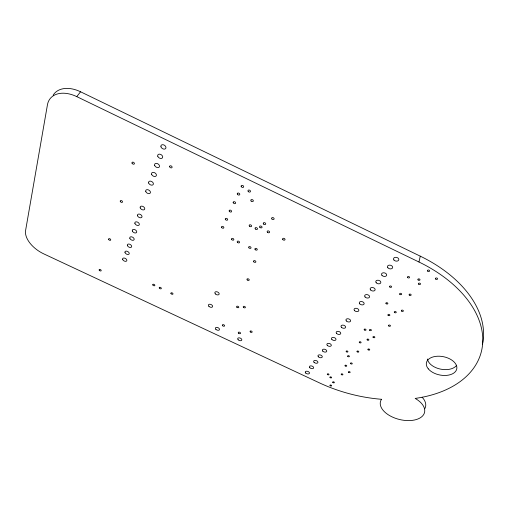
<?xml version="1.0" encoding="UTF-8"?>
<svg xmlns="http://www.w3.org/2000/svg" width="509" height="509" viewBox="0 0 509 509"><rect width="100%" height="100%" fill="white"/><g stroke="black" fill="none" stroke-linecap="round" stroke-linejoin="round"><path stroke-width="0.76" d="M381.508 399.291A22.701 12.782 13.7 0 0 393.234 417.412A22.701 12.782 13.7 0 0 421.84 416.674A22.701 12.782 13.7 0 0 415.166 398.42A116.975 74.193 15.1 0 0 482.774 341.304A116.975 74.193 15.1 0 0 418.977 262.014L420.256 256.154L80.562 91.779A28.345 19.018 38.2 0 0 53.152 95.17M381.502 399.285A116.975 74.193 15.1 0 1 319.397 382.851L43.787 253.883A23.529 13.52 32.1 0 1 25.59 230.52L47.452 104.759A28.549 19.005 38 0 1 76.751 96.621L80.562 91.779M76.751 96.621L418.977 262.014M420.256 256.154A116.23 74.346 15 0 1 482.449 344.288M422.101 397.211A22.568 12.827 13.6 0 1 424.71 408.835M456.694 365.258A15.391 9.353 11.1 0 1 440.387 369.095A15.391 9.353 11.1 0 1 427.439 359.023M249.461 226.149A1.285 0.891 23.9 0 0 251.554 226.295A1.285 0.891 23.9 0 0 250.173 224.774A1.285 0.891 23.9 0 0 249.461 226.149M253.806 261.842A1.228 0.814 22.6 0 0 255.811 262.014A1.228 0.814 22.6 0 0 254.5 260.602A1.228 0.814 22.6 0 0 253.806 261.842M151.618 174.301A2.647 1.813 31.7 0 0 155.729 176.279A2.647 1.813 31.7 0 0 154.577 172.691A2.647 1.813 31.7 0 0 151.618 174.301M428.298 368.847A15.486 9.327 11.3 0 0 454.798 372.257A15.486 9.327 11.3 0 0 441.685 356.408A15.486 9.327 11.3 0 0 428.298 368.847M401.537 311.031A1.018 0.662 12.8 0 0 403.268 311.203A1.018 0.662 12.8 0 0 402.339 310.102A1.018 0.662 12.8 0 0 401.537 311.031M407.614 277.513A1.063 0.725 12 0 0 409.433 277.672A1.063 0.725 12 0 0 408.466 276.482A1.063 0.725 12 0 0 407.614 277.513M238.536 333.204A1.215 0.725 21.9 0 0 240.502 333.433A1.215 0.725 21.9 0 0 239.192 332.123A1.215 0.725 21.9 0 0 238.536 333.204M222.611 325.735A1.215 0.725 22.7 0 0 224.564 325.957A1.215 0.725 22.7 0 0 223.235 324.634A1.215 0.725 22.7 0 0 222.611 325.735M250.301 331.925A1.113 0.668 21.3 0 0 252.114 332.135A1.113 0.668 21.3 0 0 250.924 330.933A1.113 0.668 21.3 0 0 250.301 331.925M129.852 238.39A2.399 1.502 29.5 0 0 133.593 240.159A2.399 1.502 29.5 0 0 132.467 237.124A2.399 1.502 29.5 0 0 129.852 238.39M170.929 293.426A1.126 0.681 25.9 0 0 172.691 294.259A1.126 0.681 25.9 0 0 172.22 292.91A1.126 0.681 25.9 0 0 170.929 293.426M132.353 231.022A2.424 1.533 29.7 0 0 136.138 232.823A2.424 1.533 29.7 0 0 135.006 229.724A2.424 1.533 29.7 0 0 132.353 231.022M221.771 227.688A1.266 0.859 25.6 0 0 223.807 227.841A1.266 0.859 25.6 0 0 222.42 226.346A1.266 0.859 25.6 0 0 221.771 227.688M225.296 219.207A1.279 0.884 25.7 0 0 227.294 220.168A1.279 0.884 25.7 0 0 226.868 218.495A1.279 0.884 25.7 0 0 225.296 219.207M145.778 191.505A2.577 1.724 31 0 0 149.786 193.426A2.577 1.724 31 0 0 148.641 189.991A2.577 1.724 31 0 0 145.778 191.505M229.19 211.006A1.298 0.903 25.7 0 0 231.213 211.979A1.298 0.903 25.7 0 0 230.787 210.268A1.298 0.903 25.7 0 0 229.19 211.006M233.186 202.601A1.311 0.929 25.8 0 0 235.234 203.587A1.311 0.929 25.8 0 0 234.814 201.838A1.311 0.929 25.8 0 0 233.186 202.601M148.66 183.011A2.615 1.769 31.3 0 0 152.719 184.958A2.615 1.769 31.3 0 0 151.567 181.446A2.615 1.769 31.3 0 0 148.66 183.011M330.106 385.682A0.872 0.496 17 0 0 331.556 385.879A0.872 0.496 17 0 0 330.697 384.989A0.872 0.496 17 0 0 330.106 385.682M122.682 259.501A2.316 1.406 28.9 0 0 126.302 261.206A2.316 1.406 28.9 0 0 125.189 258.343A2.316 1.406 28.9 0 0 122.682 259.501M127.409 245.586A2.373 1.47 29.3 0 0 131.106 247.336A2.373 1.47 29.3 0 0 129.986 244.358A2.373 1.47 29.3 0 0 127.409 245.586M368.052 349.753A0.942 0.579 15 0 0 369.642 349.938A0.942 0.579 15 0 0 368.751 348.951A0.942 0.579 15 0 0 368.052 349.753M399.781 294.272A1.037 0.687 12.8 0 0 401.55 294.437A1.037 0.687 12.8 0 0 400.602 293.299A1.037 0.687 12.8 0 0 399.781 294.272M137.532 215.778A2.488 1.61 30.2 0 0 141.4 217.623A2.488 1.61 30.2 0 0 140.268 214.397A2.488 1.61 30.2 0 0 137.532 215.778M348.557 372.295A0.897 0.528 16.1 0 0 350.065 372.493A0.897 0.528 16.1 0 0 349.193 371.564A0.897 0.528 16.1 0 0 348.557 372.295M389.741 286.942A1.037 0.7 13.4 0 0 391.504 287.101A1.037 0.7 13.4 0 0 390.543 285.956A1.037 0.7 13.4 0 0 389.741 286.942M134.917 223.489A2.456 1.572 29.9 0 0 138.741 225.309A2.456 1.572 29.9 0 0 137.602 222.153A2.456 1.572 29.9 0 0 134.917 223.489M255.155 249.626A1.247 0.846 22.8 0 0 257.198 249.792A1.247 0.846 22.8 0 0 255.862 248.341A1.247 0.846 22.8 0 0 255.155 249.626M282.832 239.631A1.285 0.891 21.3 0 0 284.957 239.79A1.285 0.891 21.3 0 0 283.621 238.288A1.285 0.891 21.3 0 0 282.832 239.631M243.487 307.366A1.145 0.713 22.1 0 0 245.351 307.563A1.145 0.713 22.1 0 0 244.11 306.297A1.145 0.713 22.1 0 0 243.487 307.366M341.335 374.548A0.891 0.522 16.4 0 0 342.831 374.739A0.891 0.522 16.4 0 0 341.959 373.822A0.891 0.522 16.4 0 0 341.335 374.548M125.023 252.617A2.341 1.432 29.1 0 0 128.675 254.347A2.341 1.432 29.1 0 0 127.562 251.433A2.341 1.432 29.1 0 0 125.023 252.617M435.577 278.983A1.082 0.738 10.1 0 0 437.435 279.148A1.082 0.738 10.1 0 0 436.487 277.946A1.082 0.738 10.1 0 0 435.577 278.983M381.954 275.337A2.621 1.788 13.8 0 0 386.414 275.732A2.621 1.788 13.8 0 0 383.964 272.786A2.621 1.788 13.8 0 0 381.954 275.337M237.283 193.98A1.33 0.954 25.9 0 0 239.357 194.979A1.33 0.954 25.9 0 0 238.937 193.191A1.33 0.954 25.9 0 0 237.283 193.98M255.333 228.961A1.285 0.891 23.4 0 0 257.433 229.114A1.285 0.891 23.4 0 0 256.065 227.599A1.285 0.891 23.4 0 0 255.333 228.961M247.221 279.937A1.196 0.77 22.5 0 0 249.168 280.122A1.196 0.77 22.5 0 0 247.883 278.767A1.196 0.77 22.5 0 0 247.221 279.937M376.183 282.724A2.583 1.75 14.2 0 0 380.579 283.125A2.583 1.75 14.2 0 0 378.149 280.236A2.583 1.75 14.2 0 0 376.183 282.724M241.151 186.345A1.349 0.973 26 0 0 243.245 187.357A1.349 0.973 26 0 0 242.831 185.531A1.349 0.973 26 0 0 241.151 186.345M370.558 289.933A2.551 1.705 14.6 0 0 374.891 290.34A2.551 1.705 14.6 0 0 372.473 287.502A2.551 1.705 14.6 0 0 370.558 289.933M248.933 247.845A1.247 0.846 23.3 0 0 250.962 248.01A1.247 0.846 23.3 0 0 249.62 246.56A1.247 0.846 23.3 0 0 248.933 247.845M237.487 242.386A1.253 0.846 24.1 0 0 239.516 242.545A1.253 0.846 24.1 0 0 238.161 241.088A1.253 0.846 24.1 0 0 237.487 242.386M409.249 295.042A1.043 0.694 12.1 0 0 411.03 295.214A1.043 0.694 12.1 0 0 410.082 294.068A1.043 0.694 12.1 0 0 409.249 295.042M418.589 284.111A1.063 0.719 11.4 0 0 420.409 284.27A1.063 0.719 11.4 0 0 419.454 283.093A1.063 0.719 11.4 0 0 418.589 284.111M350.637 363.655A0.91 0.541 16 0 0 352.171 363.846A0.91 0.541 16 0 0 351.286 362.898A0.91 0.541 16 0 0 350.637 363.655M373.122 337.333A0.961 0.598 14.7 0 0 374.751 337.518A0.961 0.598 14.7 0 0 373.841 336.494A0.961 0.598 14.7 0 0 373.122 337.333M394.424 312.399A1.005 0.655 13.3 0 0 396.142 312.571A1.005 0.655 13.3 0 0 395.213 311.476A1.005 0.655 13.3 0 0 394.424 312.399M388.074 315.249A0.999 0.649 13.7 0 0 389.773 315.421A0.999 0.649 13.7 0 0 388.844 314.339A0.999 0.649 13.7 0 0 388.074 315.249M418.029 279.886A1.069 0.725 11.4 0 0 419.861 280.052A1.069 0.725 11.4 0 0 418.901 278.862A1.069 0.725 11.4 0 0 418.029 279.886M332.829 382.482A0.872 0.503 16.8 0 0 334.292 382.679A0.872 0.503 16.8 0 0 333.427 381.782A0.872 0.503 16.8 0 0 332.829 382.482M367.199 339.891A0.954 0.592 15 0 0 368.809 340.076A0.954 0.592 15 0 0 367.899 339.058A0.954 0.592 15 0 0 367.199 339.891M357.127 351.776A0.929 0.566 15.6 0 0 358.692 351.967A0.929 0.566 15.6 0 0 357.802 350.987A0.929 0.566 15.6 0 0 357.127 351.776M345.147 365.92A0.903 0.534 16.2 0 0 346.667 366.105A0.903 0.534 16.2 0 0 345.783 365.169A0.903 0.534 16.2 0 0 345.147 365.92M359.399 342.532A0.942 0.585 15.5 0 0 360.989 342.716A0.942 0.585 15.5 0 0 360.086 341.711A0.942 0.585 15.5 0 0 359.399 342.532M330.08 377.57A0.878 0.509 17 0 0 331.55 377.761A0.878 0.509 17 0 0 330.678 376.857A0.878 0.509 17 0 0 330.08 377.57M347.781 356.415A0.916 0.554 16.1 0 0 349.327 356.599A0.916 0.554 16.1 0 0 348.436 355.638A0.916 0.554 16.1 0 0 347.781 356.415M369.674 330.258A0.967 0.611 14.8 0 0 371.309 330.436A0.967 0.611 14.8 0 0 370.393 329.399A0.967 0.611 14.8 0 0 369.674 330.258M427.617 271.062A1.088 0.751 10.5 0 0 429.481 271.221A1.088 0.751 10.5 0 0 428.521 270.005A1.088 0.751 10.5 0 0 427.617 271.062M388.679 325.9A0.986 0.63 13.7 0 0 390.352 326.078A0.986 0.63 13.7 0 0 389.442 325.022A0.986 0.63 13.7 0 0 388.679 325.9M386.038 303.618A1.012 0.668 13.7 0 0 387.763 303.79A1.012 0.668 13.7 0 0 386.821 302.677A1.012 0.668 13.7 0 0 386.038 303.618M327.452 374.509A0.884 0.515 17.1 0 0 328.929 374.7A0.884 0.515 17.1 0 0 328.05 373.791A0.884 0.515 17.1 0 0 327.452 374.509M346.292 351.713A0.923 0.56 16.2 0 0 347.844 351.897A0.923 0.56 16.2 0 0 346.947 350.924A0.923 0.56 16.2 0 0 346.292 351.713M364.317 329.902A0.961 0.604 15.2 0 0 365.946 330.08A0.961 0.604 15.2 0 0 365.029 329.043A0.961 0.604 15.2 0 0 364.317 329.902M259.883 227.358A1.292 0.897 23.2 0 0 261.989 227.51A1.292 0.897 23.2 0 0 260.621 225.983A1.292 0.897 23.2 0 0 259.883 227.358M263.535 224.017A1.298 0.91 23 0 0 265.66 224.164A1.298 0.91 23 0 0 264.286 222.63A1.298 0.91 23 0 0 263.535 224.017M236.882 307.245A1.145 0.706 22.4 0 0 238.74 307.442A1.145 0.706 22.4 0 0 237.493 306.176A1.145 0.706 22.4 0 0 236.882 307.245M271.895 218.965A1.311 0.929 22.6 0 0 274.052 219.112A1.311 0.929 22.6 0 0 272.671 217.553A1.311 0.929 22.6 0 0 271.895 218.965M152.802 284.913A1.133 0.681 26.9 0 0 154.571 285.746A1.133 0.681 26.9 0 0 154.068 284.385A1.133 0.681 26.9 0 0 152.802 284.913M251.102 201.023A1.33 0.954 24.7 0 0 253.266 201.15A1.33 0.954 24.7 0 0 251.84 199.547A1.33 0.954 24.7 0 0 251.102 201.023M169.656 166.78A1.342 0.942 31.3 0 0 171.743 167.785A1.342 0.942 31.3 0 0 171.189 165.94A1.342 0.942 31.3 0 0 169.656 166.78M267.429 232.244A1.285 0.897 22.5 0 0 269.541 232.397A1.285 0.897 22.5 0 0 268.179 230.882A1.285 0.897 22.5 0 0 267.429 232.244M132.022 163.115A1.336 0.91 33.2 0 0 134.09 164.108A1.336 0.91 33.2 0 0 133.466 162.282A1.336 0.91 33.2 0 0 132.022 163.115M99.198 270.107A1.126 0.662 29.3 0 0 100.96 270.928A1.126 0.662 29.3 0 0 100.375 269.56A1.126 0.662 29.3 0 0 99.198 270.107M108.621 239.395A1.19 0.725 30.3 0 0 110.466 240.273A1.19 0.725 30.3 0 0 109.874 238.778A1.19 0.725 30.3 0 0 108.621 239.395M120.277 201.405A1.26 0.814 31.6 0 0 122.23 202.34A1.26 0.814 31.6 0 0 121.626 200.686A1.26 0.814 31.6 0 0 120.277 201.405M159.279 287.96A1.126 0.681 26.5 0 0 161.048 288.788A1.126 0.681 26.5 0 0 160.558 287.432A1.126 0.681 26.5 0 0 159.279 287.96M231.76 239.656A1.253 0.846 24.6 0 0 233.784 239.809A1.253 0.846 24.6 0 0 232.422 238.346A1.253 0.846 24.6 0 0 231.76 239.656M248.246 191.53A1.342 0.973 25.3 0 0 250.428 191.651A1.342 0.973 25.3 0 0 248.984 190.022A1.342 0.973 25.3 0 0 248.246 191.53M215.383 293.922A2.303 1.438 23.8 0 0 219.086 294.297A2.303 1.438 23.8 0 0 216.541 291.721A2.303 1.438 23.8 0 0 215.383 293.922M208.932 306.354A2.259 1.374 23.8 0 0 212.539 306.742A2.259 1.374 23.8 0 0 210.039 304.248A2.259 1.374 23.8 0 0 208.932 306.354M154.653 165.374A2.685 1.858 32 0 0 158.808 167.378A2.685 1.858 32 0 0 157.656 163.707A2.685 1.858 32 0 0 154.653 165.374M157.765 156.218A2.717 1.902 32.4 0 0 161.97 158.248A2.717 1.902 32.4 0 0 160.819 154.494A2.717 1.902 32.4 0 0 157.765 156.218M160.959 146.815A2.755 1.953 32.9 0 0 165.221 148.882A2.755 1.953 32.9 0 0 164.063 145.04A2.755 1.953 32.9 0 0 160.959 146.815M314.053 362.313A2.221 1.317 17.8 0 0 317.762 362.783A2.221 1.317 17.8 0 0 315.523 360.448A2.221 1.317 17.8 0 0 314.053 362.313M393.928 259.997A2.691 1.877 12.8 0 0 398.528 260.373A2.691 1.877 12.8 0 0 396.047 257.312A2.691 1.877 12.8 0 0 393.928 259.997M387.864 267.766A2.653 1.832 13.3 0 0 392.394 268.148A2.653 1.832 13.3 0 0 389.932 265.144A2.653 1.832 13.3 0 0 387.864 267.766M365.068 296.97A2.52 1.667 15 0 0 369.337 297.383A2.52 1.667 15 0 0 366.938 294.596A2.52 1.667 15 0 0 365.068 296.97M359.704 303.835A2.488 1.629 15.3 0 0 363.916 304.255A2.488 1.629 15.3 0 0 361.536 301.519A2.488 1.629 15.3 0 0 359.704 303.835M354.474 310.541A2.456 1.591 15.7 0 0 358.622 310.967A2.456 1.591 15.7 0 0 356.255 308.282A2.456 1.591 15.7 0 0 354.474 310.541M346.343 320.95A2.411 1.533 16.1 0 0 350.408 321.389A2.411 1.533 16.1 0 0 348.067 318.768A2.411 1.533 16.1 0 0 346.343 320.95M341.418 327.262A2.38 1.502 16.4 0 0 345.42 327.707A2.38 1.502 16.4 0 0 343.098 325.13A2.38 1.502 16.4 0 0 341.418 327.262M336.602 333.433A2.354 1.463 16.7 0 0 340.553 333.879A2.354 1.463 16.7 0 0 338.243 331.353A2.354 1.463 16.7 0 0 336.602 333.433M331.887 339.465A2.329 1.432 16.9 0 0 335.794 339.917A2.329 1.432 16.9 0 0 333.497 337.429A2.329 1.432 16.9 0 0 331.887 339.465M327.287 345.369A2.297 1.406 17.2 0 0 331.136 345.821A2.297 1.406 17.2 0 0 328.852 343.378A2.297 1.406 17.2 0 0 327.287 345.369M322.776 351.14A2.271 1.374 17.4 0 0 326.581 351.598A2.271 1.374 17.4 0 0 324.316 349.193A2.271 1.374 17.4 0 0 322.776 351.14M318.367 356.79A2.246 1.342 17.6 0 0 322.121 357.248A2.246 1.342 17.6 0 0 319.875 354.881A2.246 1.342 17.6 0 0 318.367 356.79M305.693 373.021A2.176 1.26 18.1 0 0 309.313 373.498A2.176 1.26 18.1 0 0 307.105 371.233A2.176 1.26 18.1 0 0 305.693 373.021M309.828 367.727A2.201 1.292 18 0 0 313.493 368.198A2.201 1.292 18 0 0 311.273 365.901A2.201 1.292 18 0 0 309.828 367.727M140.217 207.882A2.513 1.648 30.4 0 0 144.13 209.746A2.513 1.648 30.4 0 0 142.991 206.457A2.513 1.648 30.4 0 0 140.217 207.882M238.18 339.783A2.182 1.292 21.7 0 0 241.724 340.209A2.182 1.292 21.7 0 0 239.357 337.861A2.182 1.292 21.7 0 0 238.18 339.783M215.892 329.348A2.189 1.298 22.9 0 0 219.411 329.756A2.189 1.298 22.9 0 0 216.999 327.382A2.189 1.298 22.9 0 0 215.892 329.348"/></g></svg>
